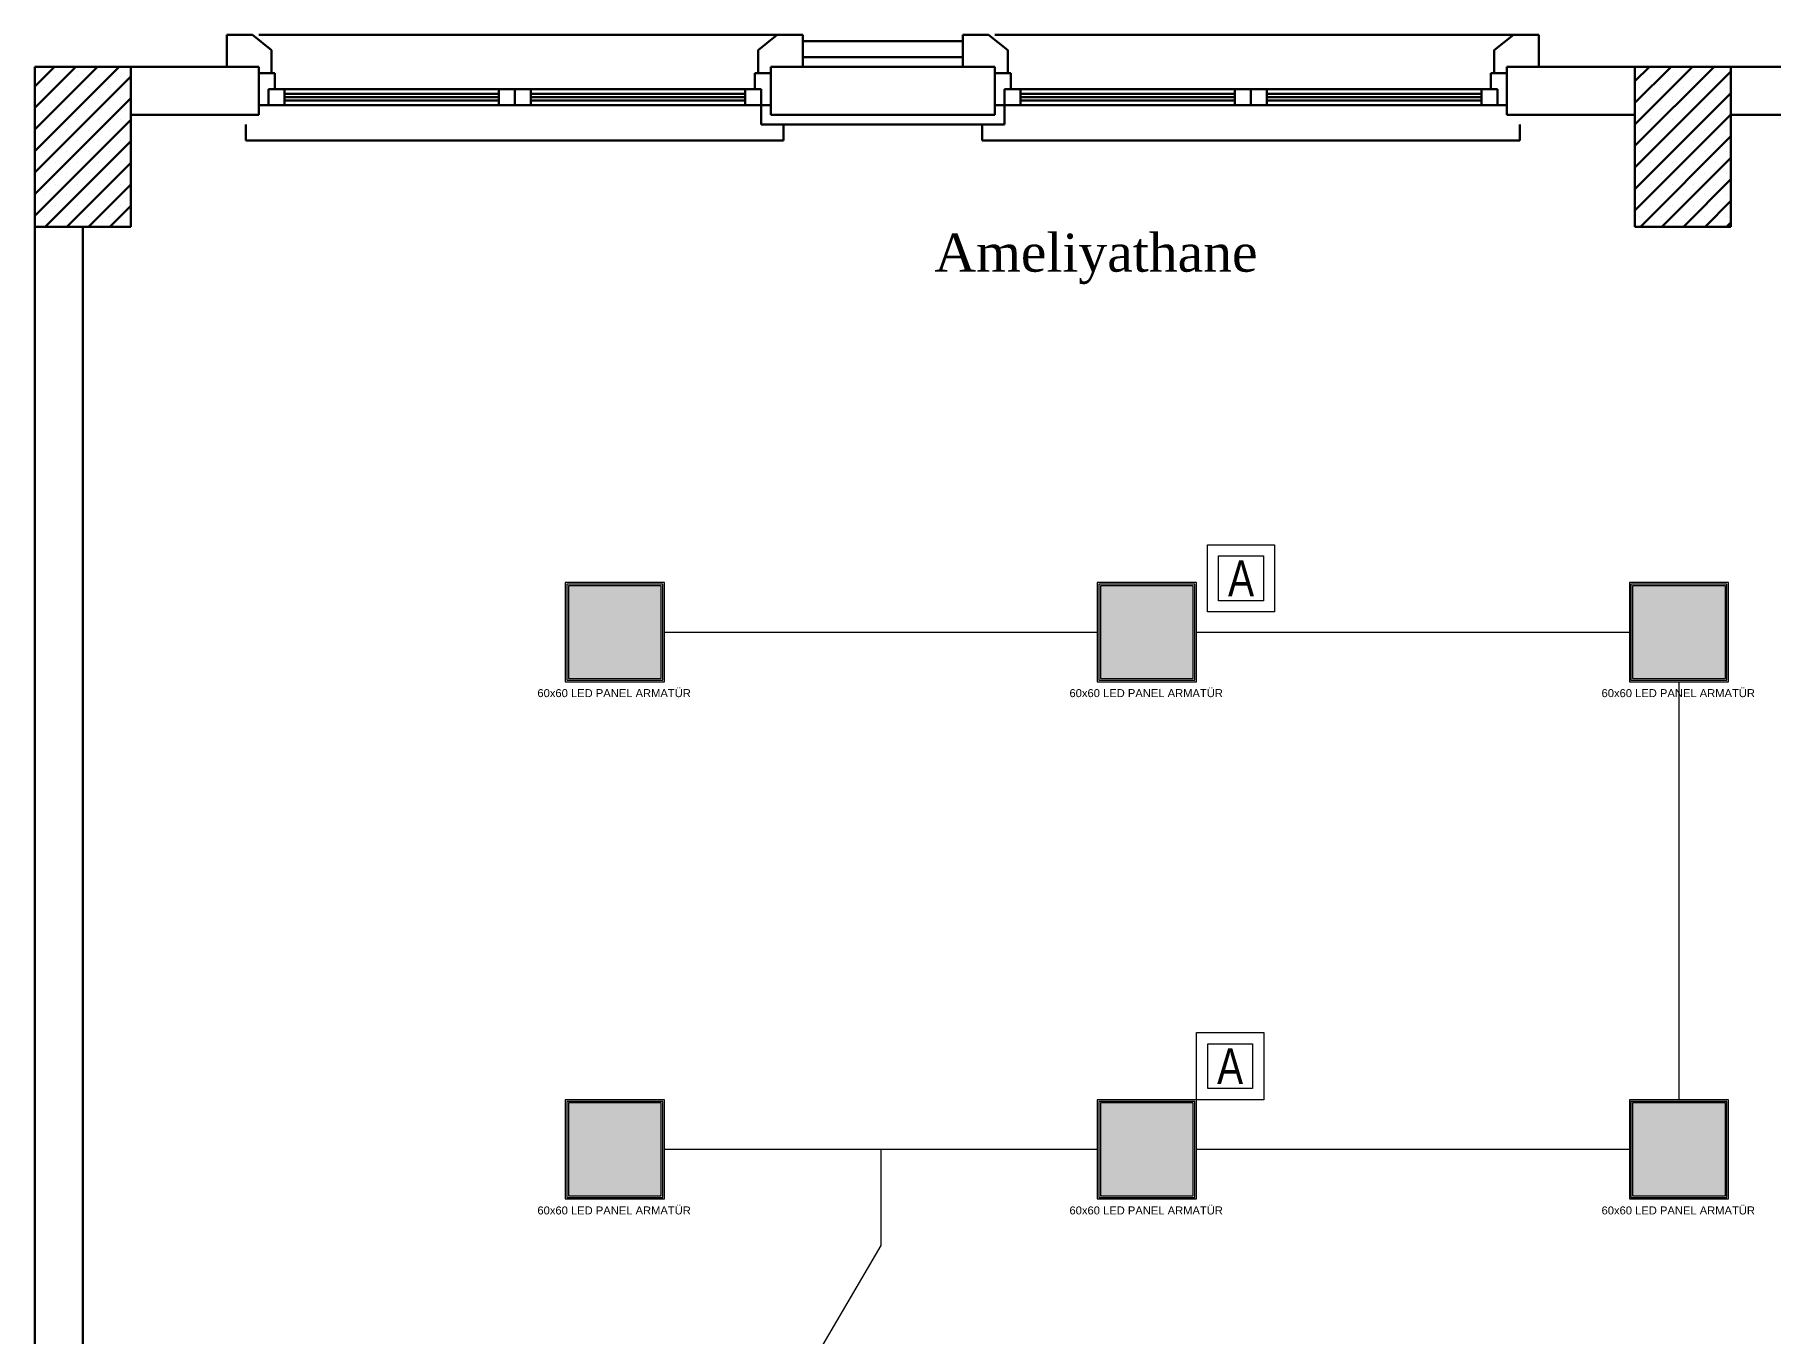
# Model space of a CAD drawing. Header units: millimetres. Extents: x 2046 to 14753, y 2361 to 29276.
# Drawn here: x 3240 to 3783, y 25239 to 25646 of the extents above; entities that cross this region are included whole.
import ezdxf
from ezdxf.enums import TextEntityAlignment as Align

# ---------------------------------------------------------------- set-up
doc = ezdxf.new("R2010")
doc.units = ezdxf.units.MM
doc.layers.add('A.O. DUVAR', color=7, linetype='Continuous', lineweight=50)
doc.layers.add('MYSEMBOL', color=3, linetype='Continuous', lineweight=25)
doc.layers.add('aydınlatma', color=3, linetype='Continuous')
doc.layers.add('MYYAZI', color=3, linetype='Continuous')
doc.styles.add('A.O. MALZEME', font='times.ttf', dxfattribs={"height": 10})
doc.styles.add('MY01', font='ARIALN.TTF', dxfattribs={"height": 10})
doc.styles.get("Standard").update_dxf_attribs({"font": 'arial.ttf'})

# ---------------------------------------------------------------- blocks, each defined once
blk = doc.blocks.new('KİT3050')
at = {"layer": 'MYSEMBOL', "color": 4}
blk.add_lwpolyline([(-10.5, 10.5), (10.5, 10.5), (10.5, -10.5), (-10.5, -10.5), (-10.5, 10.5)], dxfattribs=at)
blk.add_lwpolyline([(-7, 7), (7, 7), (7, -7), (-7, -7)], close=True, dxfattribs=at)
at = {"layer": 'MYYAZI', "color": 1, "style": 'MY01', "width": 0.95}
blk.add_text('A', height=11.2, dxfattribs=at).set_placement((0, 0, -98439.4), align=Align.MIDDLE_CENTER)

msp = doc.modelspace()

# ---------------------------------------------------------------- hatches: boundary and pattern name
at = {"layer": 'aydınlatma'}
h = msp.add_hatch(color=256, dxfattribs=at)
h.set_gradient(color1=(255, 255, 255))
h.paths.add_polyline_path([(3406.71, 25444.692), (3435.71, 25444.692), (3435.71, 25473.692), (3406.71, 25473.692)])
h = msp.add_hatch(color=256, dxfattribs=at)
h.set_gradient(color1=(255, 255, 255))
h.paths.add_polyline_path([(3572.96, 25444.692), (3601.96, 25444.692), (3601.96, 25473.692), (3572.96, 25473.692)])
h = msp.add_hatch(color=256, dxfattribs=at)
h.set_gradient(color1=(255, 255, 255))
h.paths.add_polyline_path([(3739.21, 25444.692), (3768.21, 25444.692), (3768.21, 25473.692), (3739.21, 25473.692)])
h = msp.add_hatch(color=256, dxfattribs=at)
h.set_gradient(color1=(255, 255, 255))
h.paths.add_polyline_path([(3406.71, 25283.025), (3435.71, 25283.025), (3435.71, 25312.025), (3406.71, 25312.025)])
h = msp.add_hatch(color=256, dxfattribs=at)
h.set_gradient(color1=(255, 255, 255))
h.paths.add_polyline_path([(3572.96, 25283.025), (3601.96, 25283.025), (3601.96, 25312.025), (3572.96, 25312.025)])
h = msp.add_hatch(color=256, dxfattribs=at)
h.set_gradient(color1=(255, 255, 255))
h.paths.add_polyline_path([(3739.21, 25283.025), (3768.21, 25283.025), (3768.21, 25312.025), (3739.21, 25312.025)])

# ---------------------------------------------------------------- linework, layer by layer
at = {"layer": 'A.O. DUVAR', "ltscale": 100}
for p, q in [((3307.944, 25645.862), (3299.959, 25645.862)), ((3299.959, 25645.862), (3299.959, 25635.862)), ((3307.944, 25645.862), (3299.959, 25645.862)), ((3299.959, 25645.862), (3299.959, 25635.862)), ((3313.959, 25641.064), (3307.944, 25645.862)), ((3313.959, 25641.064), (3307.944, 25645.862)), ((3465.959, 25641.064), (3471.974, 25645.862)), ((3465.959, 25641.064), (3471.974, 25645.862)), ((3471.974, 25645.862), (3479.959, 25645.862)), ((3471.974, 25645.862), (3479.959, 25645.862)), ((3479.959, 25645.862), (3479.959, 25635.862)), ((3479.959, 25645.862), (3479.959, 25635.862)), ((3537.944, 25645.858), (3529.959, 25645.858)), ((3529.959, 25645.858), (3529.959, 25635.858)), ((3537.944, 25645.858), (3529.959, 25645.858)), ((3529.959, 25645.858), (3529.959, 25635.858)), ((3543.959, 25641.06), (3537.944, 25645.858)), ((3543.959, 25641.06), (3537.944, 25645.858)), ((3695.959, 25641.06), (3701.974, 25645.858)), ((3695.959, 25641.06), (3701.974, 25645.858)), ((3701.974, 25645.858), (3709.959, 25645.858)), ((3701.974, 25645.858), (3709.959, 25645.858)), ((3709.959, 25645.858), (3709.959, 25635.858)), ((3709.959, 25645.858), (3709.959, 25635.858)), ((3313.959, 25633.862), (3313.959, 25641.064)), ((3313.959, 25633.862), (3313.959, 25641.064)), ((3465.959, 25633.862), (3465.959, 25641.064)), ((3465.959, 25633.862), (3465.959, 25641.064)), ((3543.959, 25633.858), (3543.959, 25641.06)), ((3543.959, 25633.858), (3543.959, 25641.06)), ((3695.959, 25633.858), (3695.959, 25641.06)), ((3695.959, 25633.858), (3695.959, 25641.06)), ((3299.959, 25635.862), (3309.959, 25635.862)), ((3299.959, 25635.862), (3309.959, 25635.862)), ((3309.959, 25635.862), (3309.959, 25633.862)), ((3309.959, 25635.862), (3309.959, 25633.862)), ((3309.959, 25633.862), (3313.959, 25633.862)), ((3309.959, 25633.862), (3313.959, 25633.862)), ((3469.959, 25633.862), (3465.959, 25633.862)), ((3469.959, 25633.862), (3465.959, 25633.862)), ((3479.959, 25635.862), (3469.959, 25635.862)), ((3469.959, 25635.862), (3469.959, 25633.862)), ((3479.959, 25635.862), (3469.959, 25635.862)), ((3469.959, 25635.862), (3469.959, 25633.862)), ((3529.959, 25635.858), (3539.959, 25635.858)), ((3529.959, 25635.858), (3539.959, 25635.858)), ((3539.959, 25635.858), (3539.959, 25633.858)), ((3539.959, 25635.858), (3539.959, 25633.858)), ((3539.959, 25633.858), (3543.959, 25633.858)), ((3539.959, 25633.858), (3543.959, 25633.858)), ((3699.959, 25633.858), (3695.959, 25633.858)), ((3699.959, 25633.858), (3695.959, 25633.858)), ((3709.959, 25635.858), (3699.959, 25635.858)), ((3699.959, 25635.858), (3699.959, 25633.858)), ((3709.959, 25635.858), (3699.959, 25635.858)), ((3699.959, 25635.858), (3699.959, 25633.858))]:
    msp.add_line(p, q, dxfattribs=at)
at = {"layer": 'A.O. DUVAR'}
for p, q in [((3309.944, 25645.862), (3471.974, 25645.862)), ((3309.944, 25645.862), (3471.974, 25645.862)), ((3539.944, 25645.858), (3701.974, 25645.858)), ((3539.944, 25645.858), (3701.974, 25645.858)), ((3529.959, 25643.858), (3479.959, 25643.858)), ((3239.96, 25635.858), (3269.96, 25635.858)), ((3239.96, 25585.858), (3239.96, 25635.858)), ((3269.96, 25635.858), (3309.959, 25635.862)), ((3269.96, 25635.858), (3269.96, 25585.858)), ((3269.96, 25620.858), (3269.96, 25635.858)), ((3309.959, 25635.862), (3309.96, 25620.862)), ((3314.959, 25633.862), (3309.959, 25633.862)), ((3309.959, 25633.862), (3309.959, 25623.862)), ((3314.959, 25633.862), (3309.959, 25633.862)), ((3309.959, 25633.862), (3309.959, 25623.862)), ((3314.959, 25628.862), (3314.959, 25633.862)), ((3314.959, 25628.862), (3314.959, 25633.862)), ((3464.959, 25633.862), (3469.959, 25633.862)), ((3464.959, 25628.862), (3464.959, 25633.862)), ((3464.959, 25633.862), (3469.959, 25633.862)), ((3464.959, 25628.862), (3464.959, 25633.862)), ((3469.96, 25620.858), (3469.959, 25635.858)), ((3469.959, 25635.858), (3539.959, 25635.858)), ((3469.959, 25633.862), (3469.959, 25623.862)), ((3469.959, 25633.862), (3469.959, 25623.862)), ((3529.959, 25638.858), (3479.959, 25638.862)), ((3529.959, 25635.858), (3479.959, 25635.862)), ((3529.959, 25635.858), (3479.959, 25635.858)), ((3539.959, 25635.858), (3539.96, 25620.858)), ((3544.959, 25633.858), (3539.959, 25633.858)), ((3539.959, 25633.858), (3539.959, 25623.858)), ((3544.959, 25633.858), (3539.959, 25633.858)), ((3539.959, 25633.858), (3539.959, 25623.858)), ((3544.959, 25628.858), (3544.959, 25633.858)), ((3544.959, 25628.858), (3544.959, 25633.858)), ((3694.959, 25633.858), (3699.959, 25633.858)), ((3694.959, 25628.858), (3694.959, 25633.858)), ((3694.959, 25633.858), (3699.959, 25633.858)), ((3694.959, 25628.858), (3694.959, 25633.858)), ((3699.959, 25633.858), (3699.959, 25623.858)), ((3699.959, 25633.858), (3699.959, 25623.858)), ((3699.96, 25620.858), (3699.96, 25635.858)), ((3699.96, 25635.858), (3739.96, 25635.858)), ((3739.96, 25635.858), (3769.96, 25635.858)), ((3739.96, 25585.858), (3739.96, 25635.858)), ((3739.96, 25635.858), (3739.96, 25620.858)), ((3769.96, 25635.858), (3769.96, 25585.858)), ((3769.96, 25620.858), (3769.96, 25635.858)), ((3769.96, 25635.858), (4299.96, 25635.858)), ((3312.959, 25623.862), (3312.959, 25628.862)), ((3312.959, 25628.862), (3314.959, 25628.862)), ((3317.959, 25628.862), (3312.959, 25628.862)), ((3312.959, 25628.862), (3312.959, 25623.862)), ((3312.959, 25623.862), (3312.959, 25628.862)), ((3312.959, 25628.862), (3314.959, 25628.862)), ((3317.959, 25628.862), (3312.959, 25628.862)), ((3312.959, 25628.862), (3312.959, 25623.862)), ((3384.959, 25628.862), (3317.959, 25628.862)), ((3317.959, 25623.862), (3317.959, 25628.862)), ((3384.959, 25628.862), (3317.959, 25628.862)), ((3317.959, 25623.862), (3317.959, 25628.862)), ((3389.959, 25628.862), (3384.959, 25628.862)), ((3384.959, 25628.862), (3384.959, 25623.862)), ((3389.959, 25628.862), (3384.959, 25628.862)), ((3384.959, 25628.862), (3384.959, 25623.862)), ((3389.959, 25623.862), (3389.959, 25628.862)), ((3389.959, 25623.862), (3389.959, 25628.862)), ((3389.959, 25628.862), (3394.959, 25628.862)), ((3389.959, 25623.862), (3389.959, 25628.862)), ((3389.959, 25623.862), (3389.959, 25628.862)), ((3389.959, 25628.862), (3394.959, 25628.862)), ((3394.959, 25628.862), (3394.959, 25623.862)), ((3394.959, 25628.862), (3461.959, 25628.862)), ((3394.959, 25628.862), (3394.959, 25623.862)), ((3394.959, 25628.862), (3461.959, 25628.862)), ((3461.959, 25623.862), (3461.959, 25628.862)), ((3461.959, 25628.862), (3466.959, 25628.862)), ((3461.959, 25623.862), (3461.959, 25628.862)), ((3461.959, 25628.862), (3466.959, 25628.862)), ((3466.959, 25628.862), (3464.959, 25628.862)), ((3466.959, 25628.862), (3464.959, 25628.862)), ((3466.959, 25623.862), (3466.959, 25628.862)), ((3466.959, 25628.862), (3466.959, 25623.862)), ((3466.959, 25623.862), (3466.959, 25628.862)), ((3466.959, 25628.862), (3466.959, 25623.862)), ((3542.959, 25623.858), (3542.959, 25628.858)), ((3542.959, 25628.858), (3544.959, 25628.858)), ((3547.959, 25628.858), (3542.959, 25628.858)), ((3542.959, 25628.858), (3542.959, 25623.858)), ((3542.959, 25623.858), (3542.959, 25628.858)), ((3542.959, 25628.858), (3544.959, 25628.858)), ((3547.959, 25628.858), (3542.959, 25628.858)), ((3542.959, 25628.858), (3542.959, 25623.858)), ((3614.959, 25628.858), (3547.959, 25628.858)), ((3547.959, 25623.858), (3547.959, 25628.858)), ((3614.959, 25628.858), (3547.959, 25628.858)), ((3547.959, 25623.858), (3547.959, 25628.858)), ((3619.959, 25628.858), (3614.959, 25628.858)), ((3614.959, 25628.858), (3614.959, 25623.858)), ((3619.959, 25628.858), (3614.959, 25628.858)), ((3614.959, 25628.858), (3614.959, 25623.858)), ((3619.959, 25623.858), (3619.959, 25628.858)), ((3619.959, 25623.858), (3619.959, 25628.858)), ((3619.959, 25628.858), (3624.959, 25628.858)), ((3619.959, 25623.858), (3619.959, 25628.858)), ((3619.959, 25623.858), (3619.959, 25628.858)), ((3619.959, 25628.858), (3624.959, 25628.858)), ((3624.959, 25628.858), (3624.959, 25623.858)), ((3624.959, 25628.858), (3691.959, 25628.858)), ((3624.959, 25628.858), (3624.959, 25623.858)), ((3624.959, 25628.858), (3691.959, 25628.858)), ((3691.959, 25623.858), (3691.959, 25628.858)), ((3691.959, 25628.858), (3696.959, 25628.858)), ((3691.959, 25623.858), (3691.959, 25628.858)), ((3691.959, 25628.858), (3696.959, 25628.858)), ((3696.959, 25628.858), (3694.959, 25628.858)), ((3696.959, 25628.858), (3694.959, 25628.858)), ((3696.959, 25623.858), (3696.959, 25628.858)), ((3696.959, 25628.858), (3696.959, 25623.858)), ((3696.959, 25623.858), (3696.959, 25628.858)), ((3696.959, 25628.858), (3696.959, 25623.858)), ((3309.959, 25623.862), (3312.959, 25623.862)), ((3309.959, 25623.862), (3312.959, 25623.862)), ((3312.959, 25623.862), (3317.959, 25623.862)), ((3312.959, 25623.862), (3317.959, 25623.862)), ((3317.959, 25627.362), (3384.959, 25627.362)), ((3317.959, 25627.362), (3384.959, 25627.362)), ((3317.959, 25626.362), (3384.959, 25626.362)), ((3317.959, 25626.362), (3384.959, 25626.362)), ((3317.959, 25625.362), (3384.959, 25625.362)), ((3317.959, 25625.362), (3384.959, 25625.362)), ((3317.959, 25623.862), (3384.959, 25623.862)), ((3317.959, 25623.862), (3384.959, 25623.862)), ((3384.959, 25623.862), (3389.959, 25623.862)), ((3384.959, 25623.862), (3389.959, 25623.862)), ((3394.959, 25623.862), (3389.959, 25623.862)), ((3394.959, 25623.862), (3389.959, 25623.862)), ((3461.959, 25627.362), (3394.959, 25627.362)), ((3461.959, 25627.362), (3394.959, 25627.362)), ((3461.959, 25626.362), (3394.959, 25626.362)), ((3461.959, 25626.362), (3394.959, 25626.362)), ((3461.959, 25625.362), (3394.959, 25625.362)), ((3461.959, 25625.362), (3394.959, 25625.362)), ((3461.959, 25623.862), (3394.959, 25623.862)), ((3461.959, 25623.862), (3394.959, 25623.862)), ((3466.959, 25623.862), (3461.959, 25623.862)), ((3466.959, 25623.862), (3461.959, 25623.862)), ((3469.959, 25623.862), (3466.959, 25623.862)), ((3469.959, 25623.862), (3466.959, 25623.862)), ((3466.959, 25623.86), (3466.962, 25617.858)), ((3469.959, 25623.862), (3469.96, 25620.858)), ((3539.96, 25620.858), (3539.959, 25623.858)), ((3539.959, 25623.858), (3542.959, 25623.858)), ((3539.959, 25623.858), (3542.959, 25623.858)), ((3542.962, 25617.858), (3542.959, 25623.86)), ((3542.959, 25623.858), (3547.959, 25623.858)), ((3542.959, 25623.858), (3547.959, 25623.858)), ((3547.959, 25627.358), (3614.959, 25627.358)), ((3547.959, 25627.358), (3614.959, 25627.358)), ((3547.959, 25626.358), (3614.959, 25626.358)), ((3547.959, 25626.358), (3614.959, 25626.358)), ((3547.959, 25625.358), (3614.959, 25625.358)), ((3547.959, 25625.358), (3614.959, 25625.358)), ((3547.959, 25623.858), (3614.959, 25623.858)), ((3547.959, 25623.858), (3614.959, 25623.858)), ((3614.959, 25623.858), (3619.959, 25623.858)), ((3614.959, 25623.858), (3619.959, 25623.858)), ((3624.959, 25623.858), (3619.959, 25623.858)), ((3624.959, 25623.858), (3619.959, 25623.858)), ((3691.959, 25627.358), (3624.959, 25627.358)), ((3691.959, 25627.358), (3624.959, 25627.358)), ((3691.959, 25626.358), (3624.959, 25626.358)), ((3691.959, 25626.358), (3624.959, 25626.358)), ((3691.959, 25625.358), (3624.959, 25625.358)), ((3691.959, 25625.358), (3624.959, 25625.358)), ((3691.959, 25623.858), (3624.959, 25623.858)), ((3691.959, 25623.858), (3624.959, 25623.858)), ((3696.959, 25623.858), (3691.959, 25623.858)), ((3696.959, 25623.858), (3691.959, 25623.858)), ((3699.959, 25623.858), (3696.959, 25623.858)), ((3699.959, 25623.858), (3696.959, 25623.858)), ((3309.96, 25620.862), (3269.96, 25620.858)), ((3305.959, 25617.862), (3305.959, 25612.862)), ((3305.959, 25617.862), (3305.959, 25612.862)), ((3466.962, 25617.858), (3542.962, 25617.858)), ((3469.96, 25620.858), (3539.96, 25620.858)), ((3539.96, 25620.858), (3469.96, 25620.858)), ((3473.959, 25612.862), (3473.959, 25617.862)), ((3473.959, 25612.862), (3473.959, 25617.862)), ((3535.959, 25617.858), (3535.959, 25612.858)), ((3535.959, 25617.858), (3535.959, 25612.858)), ((3739.96, 25620.858), (3699.96, 25620.858)), ((3703.959, 25612.858), (3703.959, 25617.858)), ((3703.959, 25612.858), (3703.959, 25617.858)), ((3919.96, 25620.858), (3769.96, 25620.858)), ((3305.959, 25612.862), (3473.959, 25612.862)), ((3305.959, 25612.862), (3473.959, 25612.862)), ((3535.959, 25612.858), (3703.959, 25612.858)), ((3535.959, 25612.858), (3703.959, 25612.858)), ((3269.96, 25585.858), (3239.96, 25585.858)), ((3239.96, 25170.858), (3239.96, 25585.858)), ((3239.96, 25585.858), (3254.96, 25585.858)), ((3254.96, 25585.858), (3254.96, 25170.858)), ((3769.96, 25585.858), (3739.96, 25585.858))]:
    msp.add_line(p, q, dxfattribs=at)
at = {"layer": 'A.O. DUVAR', "linetype": 'Continuous', "ltscale": 10}
for p, q in [((3239.96, 25629.721), (3246.098, 25635.858)), ((3239.96, 25622.986), (3252.833, 25635.858)), ((3239.96, 25616.251), (3259.568, 25635.858)), ((3239.96, 25609.516), (3266.303, 25635.858)), ((3739.96, 25631.317), (3744.502, 25635.858)), ((3739.96, 25624.582), (3751.237, 25635.858)), ((3739.96, 25617.847), (3757.972, 25635.858)), ((3739.96, 25611.111), (3764.707, 25635.858)), ((3739.96, 25604.376), (3769.96, 25634.376)), ((3239.96, 25602.78), (3269.96, 25632.78)), ((3243.124, 25629.517), (3243.124, 25629.517)), ((3246.492, 25632.885), (3246.492, 25632.885)), ((3249.859, 25629.517), (3249.859, 25629.517)), ((3253.227, 25632.885), (3253.227, 25632.885)), ((3256.595, 25629.517), (3256.595, 25629.517)), ((3259.962, 25632.885), (3259.962, 25632.885)), ((3263.33, 25629.517), (3263.33, 25629.517)), ((3266.697, 25632.885), (3266.697, 25632.885)), ((3741.528, 25629.517), (3741.528, 25629.517)), ((3744.896, 25632.885), (3744.896, 25632.885)), ((3748.264, 25629.517), (3748.264, 25629.517)), ((3751.631, 25632.885), (3751.631, 25632.885)), ((3754.999, 25629.517), (3754.999, 25629.517)), ((3758.366, 25632.885), (3758.366, 25632.885)), ((3761.734, 25629.517), (3761.734, 25629.517)), ((3765.102, 25632.885), (3765.102, 25632.885)), ((3768.469, 25629.517), (3768.469, 25629.517)), ((3239.96, 25596.045), (3269.96, 25626.045)), ((3246.492, 25626.15), (3246.492, 25626.15)), ((3253.227, 25626.15), (3253.227, 25626.15)), ((3259.962, 25626.15), (3259.962, 25626.15)), ((3266.697, 25626.15), (3266.697, 25626.15)), ((3739.96, 25597.641), (3769.96, 25627.641)), ((3744.896, 25626.15), (3744.896, 25626.15)), ((3751.631, 25626.15), (3751.631, 25626.15)), ((3758.366, 25626.15), (3758.366, 25626.15)), ((3765.102, 25626.15), (3765.102, 25626.15)), ((3239.96, 25589.31), (3269.96, 25619.31)), ((3243.124, 25622.782), (3243.124, 25622.782)), ((3246.492, 25619.415), (3246.492, 25619.415)), ((3249.859, 25622.782), (3249.859, 25622.782)), ((3253.227, 25619.415), (3253.227, 25619.415)), ((3256.595, 25622.782), (3256.595, 25622.782)), ((3259.962, 25619.415), (3259.962, 25619.415)), ((3263.33, 25622.782), (3263.33, 25622.782)), ((3266.697, 25619.415), (3266.697, 25619.415)), ((3739.96, 25590.906), (3769.96, 25620.906)), ((3741.528, 25622.782), (3741.528, 25622.782)), ((3744.896, 25619.415), (3744.896, 25619.415)), ((3748.264, 25622.782), (3748.264, 25622.782)), ((3751.631, 25619.415), (3751.631, 25619.415)), ((3754.999, 25622.782), (3754.999, 25622.782)), ((3758.366, 25619.415), (3758.366, 25619.415)), ((3761.734, 25622.782), (3761.734, 25622.782)), ((3765.102, 25619.415), (3765.102, 25619.415)), ((3768.469, 25622.782), (3768.469, 25622.782)), ((3243.124, 25616.047), (3243.124, 25616.047)), ((3243.244, 25585.858), (3269.96, 25612.575)), ((3246.492, 25612.679), (3246.492, 25612.679)), ((3249.859, 25616.047), (3249.859, 25616.047)), ((3253.227, 25612.679), (3253.227, 25612.679)), ((3256.595, 25616.047), (3256.595, 25616.047)), ((3259.962, 25612.679), (3259.962, 25612.679)), ((3263.33, 25616.047), (3263.33, 25616.047)), ((3266.697, 25612.679), (3266.697, 25612.679)), ((3741.528, 25616.047), (3741.528, 25616.047)), ((3741.648, 25585.858), (3769.96, 25614.171)), ((3744.896, 25612.679), (3744.896, 25612.679)), ((3748.264, 25616.047), (3748.264, 25616.047)), ((3751.631, 25612.679), (3751.631, 25612.679)), ((3754.999, 25616.047), (3754.999, 25616.047)), ((3758.366, 25612.679), (3758.366, 25612.679)), ((3761.734, 25616.047), (3761.734, 25616.047)), ((3765.102, 25612.679), (3765.102, 25612.679)), ((3768.469, 25616.047), (3768.469, 25616.047)), ((3243.124, 25609.312), (3243.124, 25609.312)), ((3249.859, 25609.312), (3249.859, 25609.312)), ((3256.595, 25609.312), (3256.595, 25609.312)), ((3263.33, 25609.312), (3263.33, 25609.312)), ((3741.528, 25609.312), (3741.528, 25609.312)), ((3748.264, 25609.312), (3748.264, 25609.312)), ((3748.383, 25585.858), (3769.96, 25607.435)), ((3754.999, 25609.312), (3754.999, 25609.312)), ((3761.734, 25609.312), (3761.734, 25609.312)), ((3768.469, 25609.312), (3768.469, 25609.312)), ((3243.124, 25602.577), (3243.124, 25602.577)), ((3246.492, 25605.944), (3246.492, 25605.944)), ((3249.859, 25602.577), (3249.859, 25602.577)), ((3249.979, 25585.858), (3269.96, 25605.84)), ((3253.227, 25605.944), (3253.227, 25605.944)), ((3256.595, 25602.577), (3256.595, 25602.577)), ((3259.962, 25605.944), (3259.962, 25605.944)), ((3263.33, 25602.577), (3263.33, 25602.577)), ((3266.697, 25605.944), (3266.697, 25605.944)), ((3741.528, 25602.577), (3741.528, 25602.577)), ((3744.896, 25605.944), (3744.896, 25605.944)), ((3748.264, 25602.577), (3748.264, 25602.577)), ((3751.631, 25605.944), (3751.631, 25605.944)), ((3754.999, 25602.577), (3754.999, 25602.577)), ((3758.366, 25605.944), (3758.366, 25605.944)), ((3761.734, 25602.577), (3761.734, 25602.577)), ((3765.102, 25605.944), (3765.102, 25605.944)), ((3768.469, 25602.577), (3768.469, 25602.577)), ((3243.124, 25595.841), (3243.124, 25595.841)), ((3246.492, 25599.209), (3246.492, 25599.209)), ((3249.859, 25595.841), (3249.859, 25595.841)), ((3253.227, 25599.209), (3253.227, 25599.209)), ((3256.595, 25595.841), (3256.595, 25595.841)), ((3256.714, 25585.858), (3269.96, 25599.104)), ((3259.962, 25599.209), (3259.962, 25599.209)), ((3263.33, 25595.841), (3263.33, 25595.841)), ((3266.697, 25599.209), (3266.697, 25599.209)), ((3741.528, 25595.841), (3741.528, 25595.841)), ((3744.896, 25599.209), (3744.896, 25599.209)), ((3748.264, 25595.841), (3748.264, 25595.841)), ((3751.631, 25599.209), (3751.631, 25599.209)), ((3754.999, 25595.841), (3754.999, 25595.841)), ((3755.119, 25585.858), (3769.96, 25600.7)), ((3758.366, 25599.209), (3758.366, 25599.209)), ((3761.734, 25595.841), (3761.734, 25595.841)), ((3765.102, 25599.209), (3765.102, 25599.209)), ((3768.469, 25595.841), (3768.469, 25595.841)), ((3246.492, 25592.474), (3246.492, 25592.474)), ((3253.227, 25592.474), (3253.227, 25592.474)), ((3259.962, 25592.474), (3259.962, 25592.474)), ((3263.449, 25585.858), (3269.96, 25592.369)), ((3266.697, 25592.474), (3266.697, 25592.474)), ((3744.896, 25592.474), (3744.896, 25592.474)), ((3751.631, 25592.474), (3751.631, 25592.474)), ((3758.366, 25592.474), (3758.366, 25592.474)), ((3761.854, 25585.858), (3769.96, 25593.965)), ((3765.102, 25592.474), (3765.102, 25592.474)), ((3243.124, 25589.106), (3243.124, 25589.106)), ((3249.859, 25589.106), (3249.859, 25589.106)), ((3256.595, 25589.106), (3256.595, 25589.106)), ((3263.33, 25589.106), (3263.33, 25589.106)), ((3741.528, 25589.106), (3741.528, 25589.106)), ((3748.264, 25589.106), (3748.264, 25589.106)), ((3754.999, 25589.106), (3754.999, 25589.106)), ((3761.734, 25589.106), (3761.734, 25589.106)), ((3768.469, 25589.106), (3768.469, 25589.106)), ((3768.589, 25585.858), (3769.96, 25587.23))]:
    msp.add_line(p, q, dxfattribs=at)
at = {"layer": 'aydınlatma'}
for points in [[(3405.71, 25474.692), (3405.71, 25443.692), (3436.71, 25443.692), (3436.71, 25474.692)], [(3406.71, 25473.692), (3406.71, 25444.692), (3435.71, 25444.692), (3435.71, 25473.692)], [(3571.96, 25474.692), (3571.96, 25443.692), (3602.96, 25443.692), (3602.96, 25474.692)], [(3572.96, 25473.692), (3572.96, 25444.692), (3601.96, 25444.692), (3601.96, 25473.692)], [(3738.21, 25474.692), (3738.21, 25443.692), (3769.21, 25443.692), (3769.21, 25474.692)], [(3739.21, 25473.692), (3739.21, 25444.692), (3768.21, 25444.692), (3768.21, 25473.692)], [(3405.71, 25313.025), (3405.71, 25282.025), (3436.71, 25282.025), (3436.71, 25313.025)], [(3406.71, 25312.025), (3406.71, 25283.025), (3435.71, 25283.025), (3435.71, 25312.025)], [(3571.96, 25313.025), (3571.96, 25282.025), (3602.96, 25282.025), (3602.96, 25313.025)], [(3572.96, 25312.025), (3572.96, 25283.025), (3601.96, 25283.025), (3601.96, 25312.025)], [(3738.21, 25313.025), (3738.21, 25282.025), (3769.21, 25282.025), (3769.21, 25313.025)], [(3739.21, 25312.025), (3739.21, 25283.025), (3768.21, 25283.025), (3768.21, 25312.025)]]:
    msp.add_lwpolyline(points, close=True, dxfattribs=at)
for points in [[(3406.21, 25474.192), (3406.21, 25444.192), (3436.21, 25444.192), (3436.21, 25474.192), (3406.21, 25474.192)], [(3572.46, 25474.192), (3572.46, 25444.192), (3602.46, 25444.192), (3602.46, 25474.192), (3572.46, 25474.192)], [(3738.71, 25474.192), (3738.71, 25444.192), (3768.71, 25444.192), (3768.71, 25474.192), (3738.71, 25474.192)], [(3436.71, 25459.192), (3571.96, 25459.192)], [(3602.96, 25459.192), (3738.21, 25459.192)], [(3753.71, 25443.692), (3753.71, 25313.025)], [(3406.21, 25312.525), (3406.21, 25282.525), (3436.21, 25282.525), (3436.21, 25312.525), (3406.21, 25312.525)], [(3572.46, 25312.525), (3572.46, 25282.525), (3602.46, 25282.525), (3602.46, 25312.525), (3572.46, 25312.525)], [(3738.71, 25312.525), (3738.71, 25282.525), (3768.71, 25282.525), (3768.71, 25312.525), (3738.71, 25312.525)], [(3504.335, 25297.525), (3504.335, 25267.525), (3415.46, 25115.851), (3415.46, 25145.851)], [(3571.96, 25297.525), (3436.71, 25297.525)], [(3738.21, 25297.525), (3602.96, 25297.525)]]:
    msp.add_lwpolyline(points, dxfattribs=at)

# ---------------------------------------------------------------- block references
at = {"layer": 'MYSEMBOL'}
for p in [(3616.878, 25475.995), (3613.46, 25323.525)]:
    msp.add_blockref('KİT3050', p, dxfattribs=at)

# ---------------------------------------------------------------- texts
at = {"layer": 'A.O. DUVAR', "style": 'A.O. MALZEME'}
msp.add_text('Ameliyathane', height=11.91743, dxfattribs=at).set_placement((3521.072, 25571.826))
at = {"layer": 'aydınlatma'}
for p in [(3397.018, 25438.865), (3563.268, 25438.865), (3729.518, 25438.865), (3397.018, 25277.199), (3563.268, 25277.199), (3729.518, 25277.199)]:
    msp.add_text('60x60 LED PANEL ARMATÜR', height=2.5, dxfattribs=at).set_placement(p)

doc.saveas('drawing.dxf')
